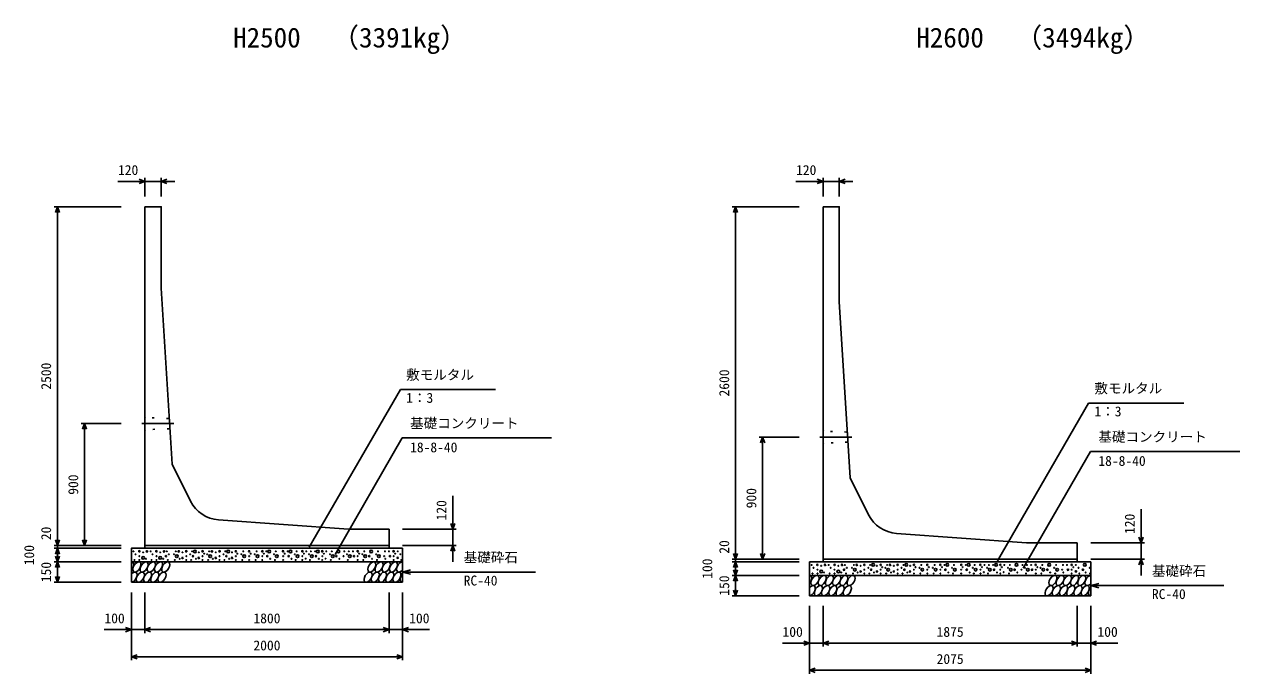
# Model space of a CAD drawing. Units: millimetres, scale not verified. Extents: x -50400 to 50400, y -17820 to 17820.
# Drawn here: x 10910 to 19872, y -9779 to -4989 of the extents above; entities that cross this region are included whole.
import ezdxf
from ezdxf.enums import TextEntityAlignment as Align

# ---------------------------------------------------------------- set-up
doc = ezdxf.new("R2010")
doc.units = ezdxf.units.MM
doc.header["$LTSCALE"] = 60
doc.linetypes.add('CHAIN1', pattern=[8, 5, -1, 1, -1])
doc.linetypes.add('DOTTED', pattern=[1.75, 0.25, -1.5])
for name, color, linetype, lineweight in [('0-0_CENTER', 7, 'CHAIN1', 25), ('0-1_DIM', 7, 'Continuous', 25), ('0-3_HATCH', 6, 'Continuous', 25), ('0-6_OUTLINE', 1, 'Continuous', 25), ('0-7_OUTLINE2', 4, 'DOTTED', 25), ('0-8_TXT', 7, 'Continuous', 25)]:
    doc.layers.add(name, color=color, linetype=linetype, lineweight=lineweight)
doc.styles.add('ＭＳ ゴシック', font='')
doc.styles.get('ＭＳ ゴシック').set_extended_font_data('MS Gothic')

msp = doc.modelspace()

# ---------------------------------------------------------------- linework, layer by layer
at = {"layer": '0-0_CENTER'}
for p, q in [((11775.89, -7933.94), (12011.53, -7933.94)), ((16775.89, -8033.94), (17011.53, -8033.94))]:
    msp.add_line(p, q, dxfattribs=at)
at = {"layer": '0-1_DIM'}
for p, q in [((11599.96, -6147.05), (11799.5, -6147.05)), ((11799.5, -6122.05), (11799.5, -6258.94)), ((11919.5, -6147.05), (11799.5, -6147.05)), ((11919.5, -6122.05), (11919.5, -6258.94)), ((11919.5, -6147.05), (12019.5, -6147.05)), ((16599.96, -6147.05), (16799.5, -6147.05)), ((16799.5, -6122.05), (16799.5, -6258.94)), ((16919.5, -6147.05), (16799.5, -6147.05)), ((16919.5, -6122.05), (16919.5, -6258.94)), ((16919.5, -6147.05), (17019.5, -6147.05)), ((11129.5, -6333.94), (11624.5, -6333.94)), ((11154.5, -8833.94), (11154.5, -6333.94)), ((16129.5, -6333.94), (16624.5, -6333.94)), ((16154.5, -8933.94), (16154.5, -6333.94)), ((13011.65, -8845.27), (13682.92, -7682.59)), ((14385.33, -7682.59), (13682.92, -7682.59)), ((18086.65, -8945.27), (18757.92, -7782.59)), ((19460.33, -7782.59), (18757.92, -7782.59)), ((11329.5, -7933.94), (11624.5, -7933.94)), ((11354.5, -7933.94), (11354.5, -8833.94)), ((13201.13, -8899.66), (13697.4, -8040.1)), ((14796.94, -8040.1), (13697.4, -8040.1)), ((16329.5, -8033.94), (16624.5, -8033.94)), ((16354.5, -8033.94), (16354.5, -8933.94)), ((18276.13, -8999.66), (18772.4, -8140.1)), ((19871.94, -8140.1), (18772.4, -8140.1)), ((14069.5, -8713.94), (14069.5, -8466.25)), ((19144.5, -8813.94), (19144.5, -8566.25)), ((14094.5, -8713.94), (13699.5, -8713.94)), ((14069.5, -8713.94), (14069.5, -8833.94)), ((11129.5, -8833.94), (11624.5, -8833.94)), ((11129.5, -8853.94), (11624.5, -8853.94)), ((11154.5, -8833.94), (11154.5, -8853.94)), ((11154.5, -8853.94), (11154.5, -8953.94)), ((14094.5, -8833.94), (13699.5, -8833.94)), ((14069.5, -8953.94), (14069.5, -8833.94)), ((19169.5, -8813.94), (18774.5, -8813.94)), ((19144.5, -8813.94), (19144.5, -8933.94)), ((11129.5, -8953.94), (11624.5, -8953.94)), ((11154.5, -8953.94), (11154.5, -9103.94)), ((16129.5, -8933.94), (16624.5, -8933.94)), ((16129.5, -8953.94), (16624.5, -8953.94)), ((16154.5, -8933.94), (16154.5, -8953.94)), ((16154.5, -8953.94), (16154.5, -9053.94)), ((19169.5, -8933.94), (18774.5, -8933.94)), ((19144.5, -9053.94), (19144.5, -8933.94)), ((13699.5, -9028.94), (13757.46, -9013.41)), ((14679.82, -9028.94), (13699.5, -9028.94)), ((13699.5, -9028.94), (13757.46, -9044.47)), ((11129.5, -9103.94), (11624.5, -9103.94)), ((16129.5, -9053.94), (16624.5, -9053.94)), ((16154.5, -9053.94), (16154.5, -9203.94)), ((18774.5, -9128.94), (18832.46, -9113.41)), ((19754.82, -9128.94), (18774.5, -9128.94)), ((18774.5, -9128.94), (18832.46, -9144.47)), ((11699.5, -9678.94), (11699.5, -9178.94)), ((11799.5, -9478.94), (11799.5, -9178.94)), ((13599.5, -9478.94), (13599.5, -9178.94)), ((13599.5, -9478.94), (13599.5, -9178.94)), ((13699.5, -9678.94), (13699.5, -9178.94)), ((16129.5, -9203.94), (16624.5, -9203.94)), ((16699.5, -9778.94), (16699.5, -9278.94)), ((16799.5, -9578.94), (16799.5, -9278.94)), ((18674.5, -9578.94), (18674.5, -9278.94)), ((18674.5, -9578.94), (18674.5, -9278.94)), ((18774.5, -9778.94), (18774.5, -9278.94)), ((11499.96, -9453.94), (11699.5, -9453.94)), ((11799.5, -9453.94), (11699.5, -9453.94)), ((13599.5, -9453.94), (11799.5, -9453.94)), ((13699.5, -9453.94), (13599.5, -9453.94)), ((13899.04, -9453.94), (13699.5, -9453.94)), ((16499.96, -9553.94), (16699.5, -9553.94)), ((16799.5, -9553.94), (16699.5, -9553.94)), ((18674.5, -9553.94), (16799.5, -9553.94)), ((18774.5, -9553.94), (18674.5, -9553.94)), ((18974.04, -9553.94), (18774.5, -9553.94)), ((13699.5, -9653.94), (11699.5, -9653.94)), ((18774.5, -9753.94), (16699.5, -9753.94))]:
    msp.add_line(p, q, dxfattribs=at)
for points in [[(11757.21, -6131.66), (11799.5, -6147.05), (11757.21, -6162.44)], [(11961.79, -6131.66), (11919.5, -6147.05), (11961.79, -6162.44)], [(16757.21, -6131.66), (16799.5, -6147.05), (16757.21, -6162.44)], [(16961.79, -6131.66), (16919.5, -6147.05), (16961.79, -6162.44)], [(11169.89, -6376.23), (11154.5, -6333.94), (11139.11, -6376.23)], [(16169.89, -6376.23), (16154.5, -6333.94), (16139.11, -6376.23)], [(11369.89, -7976.23), (11354.5, -7933.94), (11339.11, -7976.23)], [(16369.89, -8076.23), (16354.5, -8033.94), (16339.11, -8076.23)], [(14054.11, -8671.66), (14069.5, -8713.94), (14084.89, -8671.66)], [(19129.11, -8771.66), (19144.5, -8813.94), (19159.89, -8771.66)], [(11169.89, -8791.66), (11154.5, -8833.94), (11139.11, -8791.66)], [(11169.89, -8896.23), (11154.5, -8853.94), (11139.11, -8896.23)], [(11369.89, -8791.66), (11354.5, -8833.94), (11339.11, -8791.66)], [(14054.11, -8876.23), (14069.5, -8833.94), (14084.89, -8876.23)], [(11169.89, -8911.66), (11154.5, -8953.94), (11139.11, -8911.66)], [(11169.89, -8996.23), (11154.5, -8953.94), (11139.11, -8996.23)], [(16169.89, -8891.66), (16154.5, -8933.94), (16139.11, -8891.66)], [(16169.89, -8996.23), (16154.5, -8953.94), (16139.11, -8996.23)], [(16369.89, -8891.66), (16354.5, -8933.94), (16339.11, -8891.66)], [(19129.11, -8976.23), (19144.5, -8933.94), (19159.89, -8976.23)], [(16169.89, -9011.66), (16154.5, -9053.94), (16139.11, -9011.66)], [(11169.89, -9061.66), (11154.5, -9103.94), (11139.11, -9061.66)], [(16169.89, -9096.23), (16154.5, -9053.94), (16139.11, -9096.23)], [(16169.89, -9161.66), (16154.5, -9203.94), (16139.11, -9161.66)], [(11657.21, -9438.55), (11699.5, -9453.94), (11657.21, -9469.33)], [(11841.79, -9438.55), (11799.5, -9453.94), (11841.79, -9469.33)], [(13557.21, -9438.55), (13599.5, -9453.94), (13557.21, -9469.33)], [(13741.79, -9438.55), (13699.5, -9453.94), (13741.79, -9469.33)], [(16657.21, -9538.55), (16699.5, -9553.94), (16657.21, -9569.33)], [(16841.79, -9538.55), (16799.5, -9553.94), (16841.79, -9569.33)], [(18632.21, -9538.55), (18674.5, -9553.94), (18632.21, -9569.33)], [(18816.79, -9538.55), (18774.5, -9553.94), (18816.79, -9569.33)], [(11741.79, -9638.55), (11699.5, -9653.94), (11741.79, -9669.33)], [(13657.21, -9638.55), (13699.5, -9653.94), (13657.21, -9669.33)], [(16741.79, -9738.55), (16699.5, -9753.94), (16741.79, -9769.33)], [(18732.21, -9738.55), (18774.5, -9753.94), (18732.21, -9769.33)]]:
    msp.add_lwpolyline(points, dxfattribs=at)
at = {"layer": '0-3_HATCH'}
for centre, radius in [((11758.36, -8875.89), 5), ((11814.44, -8876.76), 5), ((11884.47, -8875.89), 5), ((11940.54, -8876.76), 5), ((12048.46, -8876.76), 5), ((12104.53, -8875.89), 5), ((12168.46, -8876.76), 10), ((12224.53, -8875.89), 5), ((12293.68, -8876.76), 5), ((12349.76, -8875.89), 5), ((12413.68, -8876.76), 10), ((12469.76, -8875.89), 5), ((12568.2, -8875.89), 5), ((12665.19, -8875.89), 5), ((12715.92, -8876.76), 10), ((12818.58, -8875.89), 5), ((12873.58, -8876.76), 10), ((12960.44, -8875.89), 5), ((13075.21, -8876.76), 10), ((13106.97, -8875.89), 5), ((13225.84, -8876.76), 10), ((13368.37, -8875.89), 5), ((13467.49, -8876.76), 10), ((13633.37, -8875.89), 5), ((11715.47, -8876.76), 2.5), ((11722.48, -8939.8), 2.5), ((11729.49, -8897.78), 2.5), ((11758.36, -8911.78), 2.5), ((11758.36, -8939.8), 2.5), ((11786.4, -8924.91), 10), ((11786.4, -8883.77), 2.5), ((11807.43, -8931.92), 2.5), ((11841.57, -8876.76), 2.5), ((11848.58, -8939.8), 2.5), ((11855.59, -8897.78), 2.5), ((11884.47, -8911.78), 2.5), ((11884.47, -8939.8), 2.5), ((11912.51, -8924.91), 10), ((11912.51, -8883.77), 2.5), ((11933.53, -8931.92), 2.5), ((11954.56, -8911.78), 5), ((11961.57, -8876.76), 2.5), ((11968.58, -8939.8), 2.5), ((11975.59, -8897.78), 2.5), ((12013.41, -8897.78), 2.5), ((12020.42, -8939.8), 2.5), ((12034.44, -8911.78), 10), ((12027.43, -8876.76), 2.5), ((12055.47, -8931.92), 2.5), ((12076.49, -8924.91), 5), ((12076.49, -8883.77), 2.5), ((12104.53, -8911.78), 2.5), ((12104.53, -8939.8), 2.5), ((12133.41, -8897.78), 2.5), ((12140.42, -8939.8), 2.5), ((12147.43, -8876.76), 2.5), ((12154.44, -8911.78), 5), ((12175.47, -8931.92), 2.5), ((12196.49, -8924.91), 5), ((12196.49, -8883.77), 2.5), ((12224.53, -8911.78), 2.5), ((12224.53, -8939.8), 2.5), ((12235.87, -8893.46), 2.5), ((12258.63, -8897.78), 2.5), ((12265.64, -8939.8), 2.5), ((12279.66, -8911.78), 10), ((12272.65, -8876.76), 2.5), ((12300.69, -8931.92), 2.5), ((12321.72, -8924.91), 5), ((12321.72, -8883.77), 2.5), ((12349.76, -8911.78), 2.5), ((12349.76, -8939.8), 2.5), ((12378.63, -8897.78), 2.5), ((12385.64, -8939.8), 2.5), ((12392.65, -8876.76), 2.5), ((12399.66, -8911.78), 5), ((12420.69, -8931.92), 2.5), ((12441.72, -8924.91), 5), ((12441.72, -8883.77), 2.5), ((12469.76, -8911.78), 2.5), ((12469.76, -8939.8), 2.5), ((12481.1, -8893.46), 2.5), ((12510.56, -8897.78), 2.5), ((12517.57, -8939.8), 2.5), ((12531.59, -8911.78), 10), ((12524.58, -8876.76), 2.5), ((12568.2, -8911.78), 2.5), ((12568.2, -8939.8), 2.5), ((12579.54, -8893.46), 2.5), ((12609, -8897.78), 2.5), ((12616.01, -8939.8), 2.5), ((12630.03, -8911.78), 10), ((12623.01, -8876.76), 2.5), ((12665.19, -8911.78), 2.5), ((12665.19, -8939.8), 2.5), ((12676.53, -8893.46), 2.5), ((12694.89, -8876.76), 2.5), ((12701.9, -8911.78), 5), ((12722.93, -8931.92), 2.5), ((12751.27, -8897.78), 2.5), ((12758.28, -8939.8), 2.5), ((12772.3, -8911.78), 10), ((12765.29, -8876.76), 2.5), ((12818.58, -8911.78), 2.5), ((12818.58, -8939.8), 2.5), ((12829.92, -8893.46), 2.5), ((12852.55, -8876.76), 2.5), ((12859.56, -8911.78), 5), ((12880.59, -8931.92), 2.5), ((12904.24, -8897.78), 2.5), ((12911.25, -8939.8), 2.5), ((12925.27, -8911.78), 10), ((12918.26, -8876.76), 2.5), ((12960.44, -8911.78), 2.5), ((12960.44, -8939.8), 2.5), ((12971.78, -8893.46), 2.5), ((12985.09, -8930.13), 2.5), ((12990.13, -8876.76), 2.5), ((13009.37, -8897.78), 2.5), ((13016.38, -8939.8), 2.5), ((13030.4, -8911.78), 10), ((13023.39, -8876.76), 2.5), ((13054.17, -8876.76), 2.5), ((13061.19, -8911.78), 5), ((13082.21, -8931.92), 2.5), ((13106.97, -8911.78), 2.5), ((13106.97, -8939.8), 2.5), ((13118.31, -8893.46), 2.5), ((13131.63, -8930.13), 2.5), ((13136.67, -8876.76), 2.5), ((13163.66, -8897.78), 2.5), ((13170.67, -8939.8), 2.5), ((13184.69, -8911.78), 10), ((13177.68, -8876.76), 2.5), ((13211.82, -8911.78), 5), ((13232.85, -8931.92), 2.5), ((13263.49, -8911.78), 2.5), ((13269.93, -8876.76), 2.5), ((13289.16, -8897.78), 2.5), ((13296.17, -8939.8), 2.5), ((13310.19, -8911.78), 10), ((13303.18, -8876.76), 2.5), ((13333.97, -8876.76), 2.5), ((13340.98, -8911.78), 5), ((13368.37, -8911.78), 2.5), ((13368.37, -8939.8), 2.5), ((13379.71, -8893.46), 2.5), ((13402.83, -8897.78), 2.5), ((13409.84, -8939.8), 2.5), ((13423.86, -8911.78), 10), ((13416.85, -8876.76), 2.5), ((13453.47, -8911.78), 5), ((13474.49, -8931.92), 2.5), ((13504.11, -8897.78), 2.5), ((13511.12, -8939.8), 2.5), ((13525.14, -8911.78), 10), ((13518.12, -8876.76), 2.5), ((13563.16, -8911.78), 2.5), ((13569.59, -8876.76), 2.5), ((13571.5, -8931.92), 2.5), ((13598.96, -8876.76), 2.5), ((13605.98, -8911.78), 5), ((13633.37, -8911.78), 2.5), ((13633.37, -8939.8), 2.5), ((13644.71, -8893.46), 2.5), ((13663.85, -8924.07), 5), ((13663.68, -8876.76), 2.5), ((13682.89, -8897.78), 2.5), ((13689.9, -8939.8), 2.5), ((16715.47, -8976.76), 2.5), ((16722.48, -9039.8), 2.5), ((16729.49, -8997.78), 2.5), ((16758.36, -8975.89), 5), ((16758.36, -9011.78), 2.5), ((16758.36, -9039.8), 2.5), ((16786.4, -9024.91), 10), ((16786.4, -8983.77), 2.5), ((16807.43, -9031.92), 2.5), ((16814.44, -8976.76), 5), ((16841.57, -8976.76), 2.5), ((16848.58, -9039.8), 2.5), ((16855.59, -8997.78), 2.5), ((16884.47, -8975.89), 5), ((16884.47, -9011.78), 2.5), ((16884.47, -9039.8), 2.5), ((16912.51, -9024.91), 10), ((16912.51, -8983.77), 2.5), ((16933.53, -9031.92), 2.5), ((16940.54, -8976.76), 5), ((16954.56, -9011.78), 5), ((16961.57, -8976.76), 2.5), ((16968.58, -9039.8), 2.5), ((16975.59, -8997.78), 2.5), ((17013.41, -8997.78), 2.5), ((17020.42, -9039.8), 2.5), ((17034.44, -9011.78), 10), ((17027.43, -8976.76), 2.5), ((17048.46, -8976.76), 5), ((17055.47, -9031.92), 2.5), ((17076.49, -9024.91), 5), ((17076.49, -8983.77), 2.5), ((17104.53, -8975.89), 5), ((17104.53, -9011.78), 2.5), ((17104.53, -9039.8), 2.5), ((17133.41, -8997.78), 2.5), ((17140.42, -9039.8), 2.5), ((17147.43, -8976.76), 2.5), ((17154.44, -9011.78), 5), ((17168.46, -8976.76), 10), ((17175.47, -9031.92), 2.5), ((17196.49, -9024.91), 5), ((17196.49, -8983.77), 2.5), ((17224.53, -8975.89), 5), ((17224.53, -9011.78), 2.5), ((17224.53, -9039.8), 2.5), ((17235.87, -8993.46), 2.5), ((17258.63, -8997.78), 2.5), ((17265.64, -9039.8), 2.5), ((17279.66, -9011.78), 10), ((17272.65, -8976.76), 2.5), ((17293.68, -8976.76), 5), ((17300.69, -9031.92), 2.5), ((17321.72, -9024.91), 5), ((17321.72, -8983.77), 2.5), ((17349.76, -8975.89), 5), ((17349.76, -9011.78), 2.5), ((17349.76, -9039.8), 2.5), ((17378.63, -8997.78), 2.5), ((17385.64, -9039.8), 2.5), ((17392.65, -8976.76), 2.5), ((17399.66, -9011.78), 5), ((17413.68, -8976.76), 10), ((17420.69, -9031.92), 2.5), ((17441.72, -9024.91), 5), ((17441.72, -8983.77), 2.5), ((17469.76, -8975.89), 5), ((17469.76, -9011.78), 2.5), ((17469.76, -9039.8), 2.5), ((17481.1, -8993.46), 2.5), ((17510.56, -8997.78), 2.5), ((17517.57, -9039.8), 2.5), ((17531.59, -9011.78), 10), ((17524.58, -8976.76), 2.5), ((17568.2, -8975.89), 5), ((17568.2, -9011.78), 2.5), ((17568.2, -9039.8), 2.5), ((17579.54, -8993.46), 2.5), ((17609, -8997.78), 2.5), ((17616.01, -9039.8), 2.5), ((17630.03, -9011.78), 10), ((17623.01, -8976.76), 2.5), ((17665.19, -8975.89), 5), ((17665.19, -9011.78), 2.5), ((17665.19, -9039.8), 2.5), ((17676.53, -8993.46), 2.5), ((17694.89, -8976.76), 2.5), ((17701.9, -9011.78), 5), ((17715.92, -8976.76), 10), ((17722.93, -9031.92), 2.5), ((17751.27, -8997.78), 2.5), ((17758.28, -9039.8), 2.5), ((17772.3, -9011.78), 10), ((17765.29, -8976.76), 2.5), ((17818.58, -8975.89), 5), ((17818.58, -9011.78), 2.5), ((17818.58, -9039.8), 2.5), ((17829.92, -8993.46), 2.5), ((17852.55, -8976.76), 2.5), ((17859.56, -9011.78), 5), ((17873.58, -8976.76), 10), ((17880.59, -9031.92), 2.5), ((17904.24, -8997.78), 2.5), ((17911.25, -9039.8), 2.5), ((17925.27, -9011.78), 10), ((17918.26, -8976.76), 2.5), ((17960.44, -8975.89), 5), ((17960.44, -9011.78), 2.5), ((17960.44, -9039.8), 2.5), ((17971.78, -8993.46), 2.5), ((17985.09, -9030.13), 2.5), ((17990.13, -8976.76), 2.5), ((18009.37, -8997.78), 2.5), ((18016.38, -9039.8), 2.5), ((18030.4, -9011.78), 10), ((18023.39, -8976.76), 2.5), ((18054.17, -8976.76), 2.5), ((18061.19, -9011.78), 5), ((18075.21, -8976.76), 10), ((18082.21, -9031.92), 2.5), ((18106.97, -8975.89), 5), ((18106.97, -9011.78), 2.5), ((18106.97, -9039.8), 2.5), ((18118.31, -8993.46), 2.5), ((18131.63, -9030.13), 2.5), ((18136.67, -8976.76), 2.5), ((18163.66, -8997.78), 2.5), ((18170.67, -9039.8), 2.5), ((18184.69, -9011.78), 10), ((18177.68, -8976.76), 2.5), ((18211.82, -9011.78), 5), ((18225.84, -8976.76), 10), ((18232.85, -9031.92), 2.5), ((18263.49, -9011.78), 2.5), ((18269.93, -8976.76), 2.5), ((18289.16, -8997.78), 2.5), ((18296.17, -9039.8), 2.5), ((18310.19, -9011.78), 10), ((18303.18, -8976.76), 2.5), ((18333.97, -8976.76), 2.5), ((18340.98, -9011.78), 5), ((18368.37, -8975.89), 5), ((18368.37, -9011.78), 2.5), ((18368.37, -9039.8), 2.5), ((18379.71, -8993.46), 2.5), ((18402.83, -8997.78), 2.5), ((18409.84, -9039.8), 2.5), ((18423.86, -9011.78), 10), ((18416.85, -8976.76), 2.5), ((18453.47, -9011.78), 5), ((18467.49, -8976.76), 10), ((18474.49, -9031.92), 2.5), ((18504.11, -8997.78), 2.5), ((18511.12, -9039.8), 2.5), ((18525.14, -9011.78), 10), ((18518.12, -8976.76), 2.5), ((18563.16, -9011.78), 2.5), ((18569.59, -8976.76), 2.5), ((18571.5, -9031.92), 2.5), ((18598.96, -8976.76), 2.5), ((18605.98, -9011.78), 5), ((18633.37, -8975.89), 5), ((18633.37, -9011.78), 2.5), ((18633.37, -9039.8), 2.5), ((18644.71, -8993.46), 2.5), ((18663.85, -9024.07), 5), ((18663.68, -8976.76), 2.5), ((18682.89, -8997.78), 2.5), ((18689.9, -9039.8), 2.5), ((18715.52, -9011.78), 5), ((18729.54, -8976.76), 10), ((18736.55, -9031.92), 2.5), ((18766.16, -8997.78), 2.5), ((18767.63, -9039.8), 2.5)]:
    msp.add_circle(centre, radius, dxfattribs=at)
for centre, start_param, end_param in [((11687.14, -8991.47), 4.385593, 6.6745444), ((13685.64, -8991.47), 0.3357715, 4.4411806), ((11712.46, -9066.46), 3.5111464, 7.548991), ((13710.96, -9066.46), 1.2110787, 3.5658734), ((16687.14, -9091.47), 4.385593, 6.6745444), ((16712.46, -9166.46), 3.5111464, 7.548991), ((18760.64, -9091.47), 0.3357715, 4.4411806), ((18785.96, -9166.46), 1.2110787, 3.5658734)]:
    msp.add_ellipse(centre, major_axis=(21.81, 35.31), ratio=0.5792, start_param=start_param, end_param=end_param, dxfattribs=at)
for centre in [(11740.34, -8991.47), (11793.55, -8991.47), (11846.76, -8991.47), (11899.97, -8991.47), (11953.18, -8991.47), (13472.81, -8991.47), (13526.01, -8991.47), (13579.22, -8991.47), (13632.43, -8991.47), (11765.66, -9066.46), (11818.87, -9066.46), (11872.08, -9066.46), (11925.29, -9066.46), (13444.92, -9066.46), (13498.13, -9066.46), (13551.34, -9066.46), (13604.54, -9066.46), (13657.75, -9066.46), (16740.34, -9091.47), (16793.55, -9091.47), (16846.76, -9091.47), (16899.97, -9091.47), (16953.18, -9091.47), (17006.39, -9091.47), (18494.6, -9091.47), (18547.81, -9091.47), (18601.01, -9091.47), (18654.22, -9091.47), (18707.43, -9091.47), (16765.66, -9166.46), (16818.87, -9166.46), (16872.08, -9166.46), (16925.29, -9166.46), (16978.5, -9166.46), (18466.71, -9166.46), (18519.92, -9166.46), (18573.13, -9166.46), (18626.34, -9166.46), (18679.54, -9166.46), (18732.75, -9166.46)]:
    msp.add_ellipse(centre, major_axis=(21.81, 35.31), ratio=0.5792, dxfattribs=at)
at = {"layer": '0-6_OUTLINE'}
for p, q in [((11799.5, -6333.94), (11799.5, -8853.94)), ((16799.5, -6333.94), (16799.5, -8953.94)), ((11919.5, -6933.94), (11999.5, -8233.94)), ((16919.5, -7033.94), (16999.5, -8333.94)), ((12135.89, -8506.72), (11999.5, -8233.94)), ((17135.89, -8606.72), (16999.5, -8333.94)), ((13299.5, -8713.94), (12341.36, -8644.26)), ((13599.5, -8713.94), (13299.5, -8713.94)), ((13599.5, -8713.94), (13599.5, -8853.94)), ((18299.5, -8813.94), (17341.36, -8744.26)), ((11799.5, -8833.94), (13599.5, -8833.94)), ((13699.5, -8853.94), (13699.5, -9103.94)), ((18674.5, -8813.94), (18299.5, -8813.94)), ((18674.5, -8953.94), (18674.5, -8813.94)), ((13699.5, -8953.94), (11699.5, -8953.94)), ((16699.5, -8953.94), (18774.5, -8953.94)), ((16699.5, -8953.94), (16699.5, -9203.94)), ((16799.5, -8933.94), (18674.5, -8933.94)), ((18774.5, -8953.94), (18774.5, -9203.94)), ((13699.5, -9103.94), (11699.5, -9103.94)), ((16699.5, -9053.94), (18774.5, -9053.94)), ((16699.5, -9203.94), (18774.5, -9203.94))]:
    msp.add_line(p, q, dxfattribs=at)
for points in [[(11799.5, -6333.94), (11919.5, -6333.94), (11919.5, -6933.94)], [(16799.5, -6333.94), (16919.5, -6333.94), (16919.5, -7033.94)], [(13699.5, -8853.94), (11699.5, -8853.94), (11699.5, -9103.94)]]:
    msp.add_lwpolyline(points, dxfattribs=at)
for centre in [(12359.5, -8394.92), (17359.5, -8494.92)]:
    msp.add_arc(centre, 250, 206.56505, 265.84036, dxfattribs=at)
at = {"layer": '0-7_OUTLINE2'}
for p, q in [((11804.5, -7888.94), (11799.5, -7883.94)), ((11973.72, -7896.44), (11804.5, -7888.94)), ((11978.34, -7971.44), (11804.5, -7978.94)), ((11973.72, -7896.44), (11978.42, -7891.44)), ((11978.34, -7971.44), (11983.65, -7976.44)), ((11804.5, -7978.94), (11799.5, -7983.94)), ((16804.5, -7988.94), (16799.5, -7983.94)), ((16973.72, -7996.44), (16804.5, -7988.94)), ((16973.72, -7996.44), (16978.42, -7991.44)), ((16804.5, -8078.94), (16799.5, -8083.94)), ((16978.34, -8071.44), (16804.5, -8078.94)), ((16978.34, -8071.44), (16983.65, -8076.44))]:
    msp.add_line(p, q, dxfattribs=at)

# ---------------------------------------------------------------- texts
at = {"layer": '0-1_DIM', "style": 'ＭＳ ゴシック'}
for s, p in [('120', (11600.86, -6122.05)), ('120', (16600.86, -6122.05)), ('敷モルタル', (13725.77, -7632.59)), ('敷モルタル', (18800.77, -7732.59)), ('1：3', (13725.77, -7802.71)), ('基礎コンクリート', (13754.65, -7990.1)), ('1：3', (18800.77, -7902.71)), ('基礎コンクリート', (18829.65, -8090.1)), ('18-8-40', (13754.65, -8167.73)), ('18-8-40', (18829.65, -8267.73)), ('基礎砕石', (14149.75, -8978.94)), ('基礎砕石', (19224.75, -9078.94)), ('RC-40', (14149.75, -9150.32)), ('RC-40', (19224.75, -9250.32)), ('100', (11500.86, -9428.94)), ('1800', (12599.5, -9428.94)), ('100', (13748.14, -9428.94)), ('100', (16500.86, -9528.94)), ('1875', (17637, -9528.94)), ('100', (18823.14, -9528.94)), ('2000', (12599.5, -9628.94)), ('2075', (17637, -9728.94))]:
    msp.add_text(s, height=73.31, dxfattribs=at).set_placement(p, align=Align.BOTTOM_LEFT)
for s, p in [('2500', (11129.5, -7683.94)), ('2600', (16129.5, -7733.94)), ('900', (11329.5, -8458.94)), ('900', (16329.5, -8558.94)), ('120', (14044.5, -8648.3)), ('120', (19119.5, -8748.3)), ('20', (11129.5, -8793.88)), ('100', (11004.5, -8978.94)), ('20', (16129.5, -8893.88)), ('150', (11129.5, -9103.94)), ('100', (16004.5, -9078.94)), ('150', (16129.5, -9203.94))]:
    msp.add_text(s, height=73.31, rotation=90, dxfattribs=at).set_placement(p, align=Align.BOTTOM_LEFT)
at = {"layer": '0-8_TXT', "style": 'ＭＳ ゴシック'}
for s, p in [('H2500', (12449.5, -5203.69)), ('（3391kg）', (13178.12, -5203.69)), ('H2600', (17487, -5203.69)), ('（3494kg）', (18215.62, -5203.69))]:
    msp.add_text(s, height=146.6, dxfattribs=at).set_placement(p, align=Align.BOTTOM_LEFT)

doc.saveas('drawing.dxf')
